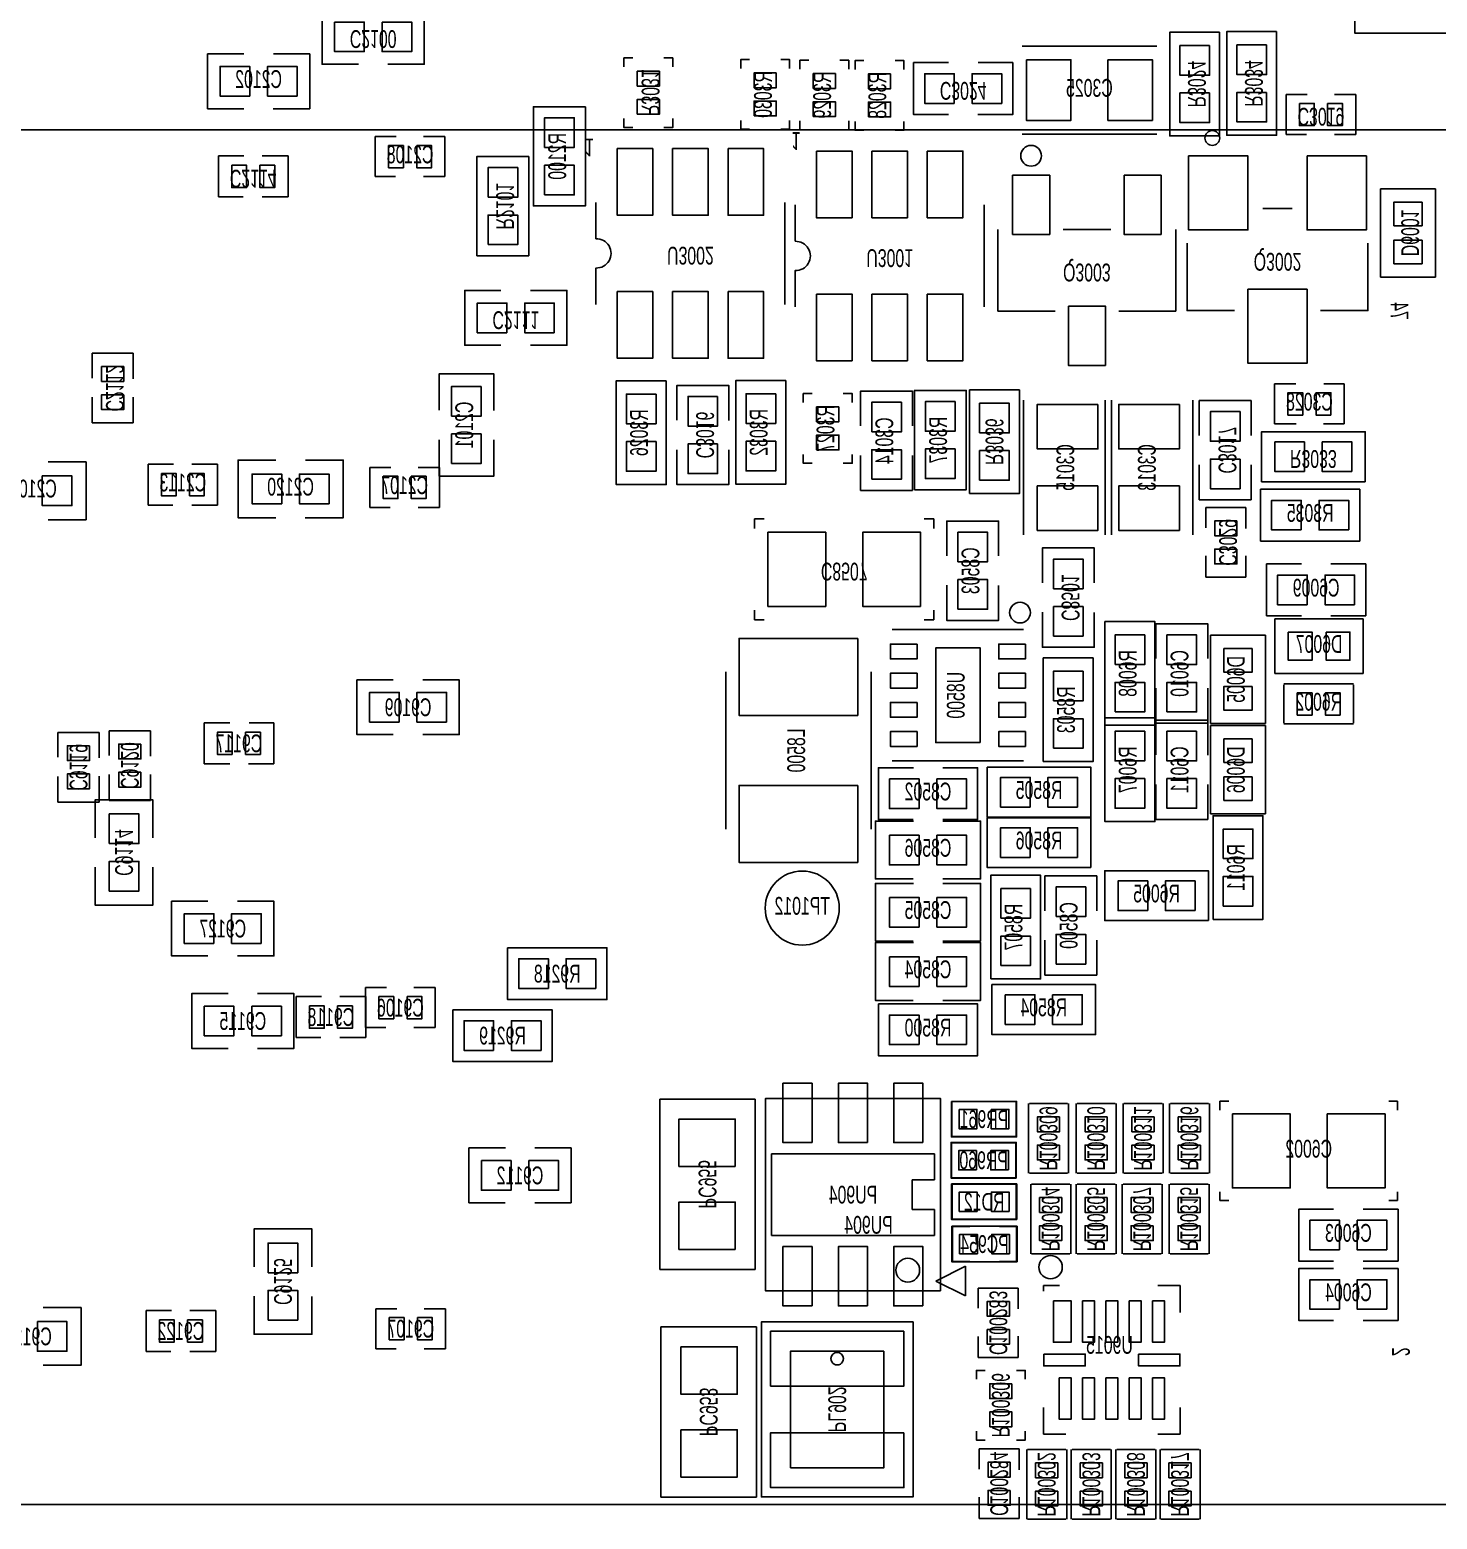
# Model space of a CAD drawing. Extents: x -3 to 113, y -19 to 74.
# Drawn here: x 71.02 to 95.15, y 27.71 to 53.25 of the extents above; entities that cross this region are included whole.
import ezdxf
from ezdxf.enums import TextEntityAlignment as Align

# ---------------------------------------------------------------- set-up
doc = ezdxf.new("R2010")
doc.units = 0
for name, color, linetype in [('PG_ASSEMBLY_BOTTOM', 254, 'CONTINUOUS'), ('PG_SILKSCREEN_BOTTOM', 254, 'CONTINUOUS'), ('PIN_BOTTOM', 12, 'CONTINUOUS'), ('RD_ASSEMBLY_BOTTOM', 40, 'CONTINUOUS'), ('RD_SILKSCREEN_BOTTOM', 254, 'CONTINUOUS')]:
    doc.layers.add(name, color=color, linetype=linetype)

msp = doc.modelspace()

# ---------------------------------------------------------------- linework, layer by layer
at = {"layer": 'PG_ASSEMBLY_BOTTOM'}
for points in [[(107.325414, 69.572124), (111.516414, 69.572124), (111.516414, 62.968124), (110.881414, 62.968124), (110.881414, 53.189124), (93.736414, 53.189124), (93.736414, 68.810124), (96.149414, 68.810124)], [(76.654914, 53.595778), (76.028804, 53.595778), (76.028804, 52.655978), (76.651104, 52.655978)], [(77.159104, 52.655978), (77.781404, 52.655978), (77.781404, 53.595778), (77.159104, 53.595778)], [(91.418664, 53.205126), (91.418664, 51.427126), (90.5637, 51.427126), (90.5637, 53.205126), (91.418664, 53.205126)], [(92.395802, 53.215794), (92.395802, 51.437794), (91.540838, 51.437794), (91.540838, 53.215794), (92.395802, 53.215794)], [(88.032082, 52.966112), (90.339418, 52.966112)], [(74.687176, 52.833524), (74.064876, 52.833524), (74.064876, 51.893724), (74.687176, 51.893724)], [(75.191366, 51.893724), (75.817476, 51.893724), (75.817476, 52.833524), (75.195176, 52.833524)], [(81.356454, 52.764944), (81.204054, 52.764944), (81.204054, 52.612544)], [(82.042254, 52.612544), (82.042254, 52.764944), (81.889854, 52.764944)], [(83.359752, 52.734718), (83.207352, 52.734718), (83.207352, 52.582318)], [(84.045552, 52.582318), (84.045552, 52.734718), (83.893152, 52.734718)], [(84.374736, 52.724812), (84.222336, 52.724812), (84.222336, 52.572412)], [(85.060536, 52.572412), (85.060536, 52.724812), (84.908136, 52.724812)], [(85.320886, 52.718208), (85.168486, 52.718208), (85.168486, 52.565808)], [(86.006686, 52.565808), (86.006686, 52.718208), (85.854286, 52.718208)], [(86.767924, 52.683156), (86.171024, 52.683156), (86.171024, 51.794156), (86.767924, 51.794156)], [(87.272114, 51.794156), (87.872824, 51.794156), (87.872824, 52.683156), (87.275924, 52.683156)], [(92.55887, 52.137818), (92.55887, 51.452018)], [(92.91701, 52.137818), (92.55887, 52.137818)], [(93.75267, 52.137818), (93.386148, 52.137818)], [(93.75267, 51.452018), (93.75267, 52.137818)], [(80.543146, 51.928014), (79.654146, 51.928014), (79.654146, 50.226214), (80.543146, 50.226214), (80.543146, 51.928014)], [(81.356454, 51.571144), (81.204054, 51.571144), (81.204054, 51.723544)], [(81.889854, 51.571144), (82.042254, 51.571144), (82.042254, 51.723544)], [(83.359752, 51.540918), (83.207352, 51.540918), (83.207352, 51.693318)], [(83.893152, 51.540918), (84.045552, 51.540918), (84.045552, 51.693318)], [(84.374736, 51.531012), (84.222336, 51.531012), (84.222336, 51.683412)], [(84.908136, 51.531012), (85.060536, 51.531012), (85.060536, 51.683412)], [(85.320886, 51.524408), (85.168486, 51.524408), (85.168486, 51.676808)], [(85.854286, 51.524408), (86.006686, 51.524408), (86.006686, 51.676808)], [(76.941426, 51.414934), (76.941426, 50.729134)], [(77.299566, 51.414934), (76.941426, 51.414934)], [(78.135226, 51.414934), (77.768704, 51.414934)], [(78.135226, 50.729134), (78.135226, 51.414934)], [(90.339418, 51.458876), (88.032082, 51.458876)], [(92.55887, 51.452018), (92.906342, 51.452018)], [(93.387418, 51.452018), (93.75267, 51.452018)], [(74.25182, 51.084988), (74.25182, 50.380392)], [(74.68616, 51.084988), (74.25182, 51.084988)], [(75.44562, 51.084988), (75.002898, 51.084988)], [(75.44562, 50.380392), (75.44562, 51.084988)], [(79.573882, 51.074574), (78.684882, 51.074574), (78.684882, 49.372774), (79.573882, 49.372774), (79.573882, 51.074574)], [(76.941426, 50.729134), (77.288898, 50.729134)], [(77.769974, 50.729134), (78.135226, 50.729134)], [(74.25182, 50.380392), (74.675492, 50.380392)], [(75.004168, 50.380392), (75.44562, 50.380392)], [(79.096616, 48.777144), (78.474316, 48.777144), (78.474316, 47.837344), (79.096616, 47.837344)], [(79.600806, 47.837344), (80.226916, 47.837344), (80.226916, 48.777144), (79.604616, 48.777144)], [(72.790558, 47.69993), (72.085962, 47.69993)], [(72.085962, 47.69993), (72.085962, 47.276258)], [(72.790558, 47.26559), (72.790558, 47.69993)], [(78.974696, 46.72203), (78.974696, 47.34814), (78.034896, 47.34814), (78.034896, 46.72584)], [(81.929224, 47.228506), (81.929224, 45.450506), (81.07426, 45.450506), (81.07426, 47.228506), (81.929224, 47.228506)], [(83.002374, 46.550072), (83.002374, 47.150782), (82.113374, 47.150782), (82.113374, 46.553882)], [(83.980528, 47.234348), (83.980528, 45.456348), (83.125564, 45.456348), (83.125564, 47.234348), (83.980528, 47.234348)], [(84.432394, 47.008542), (84.279994, 47.008542), (84.279994, 46.856142)], [(84.965794, 47.008542), (85.118194, 47.008542), (85.118194, 46.856142)], [(86.15172, 46.454568), (86.15172, 47.051468), (85.26272, 47.051468), (85.26272, 46.454568)], [(86.184486, 45.361606), (87.073486, 45.361606), (87.073486, 47.063406), (86.184486, 47.063406), (86.184486, 45.361606)], [(87.130636, 45.295312), (87.130636, 47.073312), (87.9856, 47.073312), (87.9856, 45.295312), (87.130636, 45.295312)], [(92.361512, 47.17542), (92.361512, 46.48962)], [(92.726764, 47.17542), (92.361512, 47.17542)], [(93.555312, 47.17542), (93.20784, 47.17542)], [(93.555312, 46.48962), (93.555312, 47.17542)], [(72.085962, 46.947582), (72.085962, 46.50613)], [(72.790558, 46.50613), (72.790558, 46.948852)], [(88.057736, 44.590208), (88.057736, 46.897544)], [(89.454736, 44.590208), (89.454736, 46.897544)], [(89.564972, 46.897544), (89.564972, 44.590208)], [(90.961972, 46.897544), (90.961972, 44.590208)], [(91.958668, 46.289722), (91.958668, 46.890432), (91.069668, 46.890432), (91.069668, 46.293532)], [(72.085962, 46.50613), (72.790558, 46.50613)], [(92.361512, 46.48962), (92.728034, 46.48962)], [(93.197172, 46.48962), (93.555312, 46.48962)], [(78.034896, 46.21784), (78.034896, 45.59554), (78.974696, 45.59554), (78.974696, 46.21784)], [(93.914722, 45.499274), (92.136722, 45.499274), (92.136722, 46.354238), (93.914722, 46.354238), (93.914722, 45.499274)], [(82.113374, 46.045882), (82.113374, 45.448982), (83.002374, 45.448982), (83.002374, 46.045882)], [(84.279994, 45.967142), (84.279994, 45.814742), (84.432394, 45.814742)], [(84.965794, 45.814742), (85.118194, 45.814742), (85.118194, 45.967142)], [(71.333868, 44.848272), (71.981568, 44.848272), (71.981568, 45.838872), (71.333868, 45.838872)], [(73.044812, 45.800518), (73.044812, 45.095922)], [(73.479152, 45.800518), (73.044812, 45.800518)], [(74.238612, 45.800518), (73.79589, 45.800518)], [(74.238612, 45.095922), (74.238612, 45.800518)], [(75.235308, 45.870876), (74.587608, 45.870876), (74.587608, 44.880276), (75.235308, 44.880276)], [(75.739498, 44.880276), (76.391008, 44.880276), (76.391008, 45.870876), (75.743308, 45.870876)], [(76.848208, 45.74413), (76.848208, 45.05833)], [(77.206348, 45.74413), (76.848208, 45.74413)], [(78.042008, 45.74413), (77.675486, 45.74413)], [(78.042008, 45.05833), (78.042008, 45.74413)], [(85.26272, 45.950378), (85.26272, 45.349668), (86.15172, 45.349668), (86.15172, 45.946568)], [(91.069668, 45.785532), (91.069668, 45.188632), (91.958668, 45.188632), (91.958668, 45.785532)], [(92.120212, 45.369988), (92.120212, 44.480988), (93.822012, 44.480988), (93.822012, 45.369988), (92.120212, 45.369988)], [(73.044812, 45.095922), (73.468484, 45.095922)], [(73.79716, 45.095922), (74.238612, 45.095922)], [(76.848208, 45.05833), (77.19568, 45.05833)], [(77.676756, 45.05833), (78.042008, 45.05833)], [(91.867482, 45.056298), (91.181682, 45.056298)], [(91.181682, 45.056298), (91.181682, 44.708826)], [(91.867482, 44.698158), (91.867482, 45.056298)], [(87.629238, 44.227242), (87.629238, 44.824142), (86.740238, 44.824142), (86.740238, 44.227242)], [(89.269062, 43.765724), (89.269062, 44.362624), (88.380062, 44.362624), (88.380062, 43.765724)], [(91.181682, 44.22775), (91.181682, 43.862498)], [(91.867482, 43.862498), (91.867482, 44.22902)], [(92.819474, 44.088812), (92.222574, 44.088812), (92.222574, 43.199812), (92.819474, 43.199812)], [(93.323664, 43.199812), (93.924374, 43.199812), (93.924374, 44.088812), (93.327474, 44.088812)], [(86.740238, 43.723052), (86.740238, 43.122342), (87.629238, 43.122342), (87.629238, 43.719242)], [(91.181682, 43.862498), (91.867482, 43.862498)], [(88.380062, 43.261534), (88.380062, 42.660824), (89.269062, 42.660824), (89.269062, 43.257724)], [(89.452958, 41.322752), (89.452958, 43.100752), (90.307922, 43.100752), (90.307922, 41.322752), (89.452958, 41.322752)], [(91.21394, 42.465752), (91.21394, 43.062652), (90.32494, 43.062652), (90.32494, 42.465752)], [(88.394794, 40.69969), (88.394794, 42.47769), (89.249758, 42.47769), (89.249758, 40.69969), (88.394794, 40.69969)], [(77.249782, 42.102278), (76.627482, 42.102278), (76.627482, 41.162478), (77.249782, 41.162478)], [(77.753972, 41.162478), (78.380082, 41.162478), (78.380082, 42.102278), (77.757782, 42.102278)], [(90.32494, 41.961562), (90.32494, 41.360852), (91.21394, 41.360852), (91.21394, 41.957752)], [(93.715078, 42.031158), (92.521278, 42.031158)], [(92.521278, 42.015664), (92.521278, 41.360852)], [(93.715078, 41.360852), (93.715078, 42.015664)], [(74.006202, 41.365678), (74.006202, 40.661082)], [(74.447654, 41.365678), (74.006202, 41.365678)], [(75.200002, 41.365678), (74.77633, 41.365678)], [(75.200002, 40.661082), (75.200002, 41.365678)], [(90.307922, 41.449752), (90.307922, 39.671752), (89.452958, 39.671752), (89.452958, 41.449752), (90.307922, 41.449752)], [(91.21394, 40.810942), (91.21394, 41.411652), (90.32494, 41.411652), (90.32494, 40.814752)], [(72.205088, 41.20007), (71.500492, 41.20007)], [(71.500492, 41.20007), (71.500492, 40.776398)], [(72.205088, 40.76573), (72.205088, 41.20007)], [(73.084944, 41.229788), (72.380348, 41.229788)], [(72.380348, 41.229788), (72.380348, 40.806116)], [(73.084944, 40.795448), (73.084944, 41.229788)], [(92.521278, 41.345358), (93.715078, 41.345358)], [(74.006202, 40.661082), (74.448924, 40.661082)], [(74.765662, 40.661082), (75.200002, 40.661082)], [(89.212166, 39.747698), (87.434166, 39.747698), (87.434166, 40.602662), (89.212166, 40.602662), (89.212166, 39.747698)], [(71.500492, 40.447722), (71.500492, 40.00627)], [(72.205088, 40.00627), (72.205088, 40.448992)], [(72.380348, 40.47744), (72.380348, 40.035988)], [(73.084944, 40.035988), (73.084944, 40.47871)], [(86.167976, 40.59428), (85.567266, 40.59428), (85.567266, 39.70528), (86.164166, 39.70528)], [(86.672166, 39.70528), (87.269066, 39.70528), (87.269066, 40.59428), (86.672166, 40.59428)], [(90.32494, 40.306752), (90.32494, 39.709852), (91.21394, 39.709852), (91.21394, 40.306752)], [(71.500492, 40.00627), (72.205088, 40.00627)], [(73.12914, 39.396416), (73.12914, 40.044116), (72.13854, 40.044116), (72.13854, 39.396416)], [(72.380348, 40.035988), (73.084944, 40.035988)], [(86.167976, 39.67988), (85.516466, 39.67988), (85.516466, 38.68928), (86.164166, 38.68928)], [(86.672166, 38.68928), (87.319866, 38.68928), (87.319866, 39.67988), (86.672166, 39.67988)], [(89.212166, 38.884098), (87.434166, 38.884098), (87.434166, 39.739062), (89.212166, 39.739062), (89.212166, 38.884098)], [(91.307158, 37.995352), (91.307158, 39.773352), (92.162122, 39.773352), (92.162122, 37.995352), (91.307158, 37.995352)], [(72.13854, 38.892226), (72.13854, 38.240716), (73.12914, 38.240716), (73.12914, 38.888416)], [(91.22664, 37.97427), (89.44864, 37.97427), (89.44864, 38.829234), (91.22664, 38.829234), (91.22664, 37.97427)], [(86.167976, 38.61308), (85.516466, 38.61308), (85.516466, 37.62248), (86.164166, 37.62248)], [(86.672166, 37.62248), (87.319866, 37.62248), (87.319866, 38.61308), (86.672166, 38.61308)], [(87.49411, 36.974018), (87.49411, 38.752018), (88.349074, 38.752018), (88.349074, 36.974018), (87.49411, 36.974018)], [(89.313004, 38.144704), (89.313004, 38.741604), (88.424004, 38.741604), (88.424004, 38.144704)], [(74.071988, 38.307772), (73.449688, 38.307772), (73.449688, 37.367972), (74.071988, 37.367972)], [(74.576178, 37.367972), (75.202288, 37.367972), (75.202288, 38.307772), (74.579988, 38.307772)], [(86.167976, 37.59708), (85.516466, 37.59708), (85.516466, 36.60648), (86.164166, 36.60648)], [(86.672166, 36.60648), (87.319866, 36.60648), (87.319866, 37.59708), (86.672166, 37.59708)], [(88.424004, 37.640514), (88.424004, 37.039804), (89.313004, 37.039804), (89.313004, 37.636704)], [(79.210408, 37.510212), (79.210408, 36.621212), (80.912208, 36.621212), (80.912208, 37.510212), (79.210408, 37.510212)], [(76.775564, 36.825682), (76.775564, 36.139882)], [(77.133704, 36.825682), (76.775564, 36.825682)], [(77.969364, 36.825682), (77.602842, 36.825682)], [(77.969364, 36.139882), (77.969364, 36.825682)], [(87.513922, 36.876736), (89.291922, 36.876736), (89.291922, 36.021772), (87.513922, 36.021772), (87.513922, 36.876736)], [(74.420222, 36.723574), (73.794112, 36.723574), (73.794112, 35.783774), (74.416412, 35.783774)], [(74.924412, 35.783774), (75.546712, 35.783774), (75.546712, 36.723574), (74.924412, 36.723574)], [(75.58278, 36.673536), (75.58278, 35.96894)], [(76.01712, 36.673536), (75.58278, 36.673536)], [(76.77658, 36.673536), (76.333858, 36.673536)], [(76.77658, 35.96894), (76.77658, 36.673536)], [(85.567266, 36.54679), (85.567266, 35.65779), (87.269066, 35.65779), (87.269066, 36.54679), (85.567266, 36.54679)], [(78.272132, 36.44773), (78.272132, 35.55873), (79.973932, 35.55873), (79.973932, 36.44773), (78.272132, 36.44773)], [(76.775564, 36.139882), (77.123036, 36.139882)], [(77.604112, 36.139882), (77.969364, 36.139882)], [(75.58278, 35.96894), (76.006452, 35.96894)], [(76.335128, 35.96894), (76.77658, 35.96894)], [(83.45678, 34.915348), (81.81848, 34.915348)], [(81.81848, 34.915348), (81.81848, 31.994348)], [(83.45678, 31.994348), (83.45678, 34.915348)], [(88.141048, 34.837116), (88.141048, 33.643316)], [(88.811354, 34.837116), (88.156542, 34.837116)], [(88.826848, 33.643316), (88.826848, 34.837116)], [(88.959436, 34.837116), (88.959436, 33.643316)], [(89.629742, 34.837116), (88.97493, 34.837116)], [(89.645236, 33.643316), (89.645236, 34.837116)], [(89.76233, 34.837116), (89.76233, 33.643316)], [(90.432636, 34.837116), (89.777824, 34.837116)], [(90.44813, 33.643316), (90.44813, 34.837116)], [(90.557858, 34.837116), (90.557858, 33.643316)], [(91.228164, 34.837116), (90.573352, 34.837116)], [(91.243658, 33.643316), (91.243658, 34.837116)], [(79.172562, 34.076386), (78.546452, 34.076386), (78.546452, 33.136586), (79.168752, 33.136586)], [(79.676752, 33.136586), (80.299052, 33.136586), (80.299052, 34.076386), (79.676752, 34.076386)], [(88.156542, 33.643316), (88.811354, 33.643316)], [(88.178894, 33.45434), (88.178894, 32.26054)], [(88.8492, 33.45434), (88.194388, 33.45434)], [(88.864694, 32.26054), (88.864694, 33.45434)], [(88.959436, 33.45434), (88.959436, 32.26054)], [(88.97493, 33.643316), (89.629742, 33.643316)], [(89.629742, 33.45434), (88.97493, 33.45434)], [(89.645236, 32.26054), (89.645236, 33.45434)], [(89.74709, 33.45434), (89.74709, 32.26054)], [(90.417396, 33.45434), (89.762584, 33.45434)], [(89.777824, 33.643316), (90.432636, 33.643316)], [(90.43289, 32.26054), (90.43289, 33.45434)], [(90.55354, 33.45434), (90.55354, 32.26054)], [(91.223846, 33.45434), (90.569034, 33.45434)], [(90.573352, 33.643316), (91.228164, 33.643316)], [(91.23934, 32.26054), (91.23934, 33.45434)], [(93.37294, 33.02762), (92.77604, 33.02762), (92.77604, 32.13862), (93.37294, 32.13862)], [(93.87713, 32.13862), (94.47784, 32.13862), (94.47784, 33.02762), (93.88094, 33.02762)], [(75.854052, 32.040068), (75.854052, 32.687768), (74.863452, 32.687768), (74.863452, 32.040068)], [(88.194388, 32.26054), (88.8492, 32.26054)], [(88.97493, 32.26054), (89.629742, 32.26054)], [(89.762584, 32.26054), (90.417396, 32.26054)], [(90.569034, 32.26054), (91.223846, 32.26054)], [(81.81848, 31.994348), (83.45678, 31.994348)], [(93.37294, 32.00908), (92.77604, 32.00908), (92.77604, 31.12008), (93.37294, 31.12008)], [(93.87713, 31.12008), (94.47784, 31.12008), (94.47784, 32.00908), (93.88094, 32.00908)], [(87.967058, 31.675832), (87.281258, 31.675832)], [(87.281258, 31.675832), (87.281258, 31.32836)], [(87.967058, 31.317692), (87.967058, 31.675832)], [(74.863452, 31.535878), (74.863452, 30.884368), (75.854052, 30.884368), (75.854052, 31.532068)], [(71.248778, 30.351222), (71.896478, 30.351222), (71.896478, 31.341822), (71.248778, 31.341822)], [(73.011538, 31.292038), (73.011538, 30.587442)], [(73.445878, 31.292038), (73.011538, 31.292038)], [(74.205338, 31.292038), (73.762616, 31.292038)], [(74.205338, 30.587442), (74.205338, 31.292038)], [(76.953618, 31.321756), (76.953618, 30.635956)], [(77.311758, 31.321756), (76.953618, 31.321756)], [(78.147418, 31.321756), (77.780896, 31.321756)], [(78.147418, 30.635956), (78.147418, 31.321756)], [(83.477354, 31.011622), (81.839054, 31.011622)], [(81.839054, 31.011622), (81.839054, 28.090622)], [(83.477354, 28.090622), (83.477354, 31.011622)], [(87.281258, 30.847284), (87.281258, 30.482032)], [(87.967058, 30.482032), (87.967058, 30.848554)], [(73.011538, 30.587442), (73.43521, 30.587442)], [(73.763886, 30.587442), (74.205338, 30.587442)], [(76.953618, 30.635956), (77.30109, 30.635956)], [(77.782166, 30.635956), (78.147418, 30.635956)], [(85.6615, 30.595062), (85.6615, 28.595066), (84.0613, 28.595066), (84.0613, 30.595062), (85.6615, 30.595062)], [(87.281258, 30.482032), (87.967058, 30.482032)], [(87.400638, 30.263592), (87.248238, 30.263592), (87.248238, 30.111192)], [(88.086438, 30.111192), (88.086438, 30.263592), (87.934038, 30.263592)], [(87.400638, 29.069792), (87.248238, 29.069792), (87.248238, 29.222192)], [(87.934038, 29.069792), (88.086438, 29.069792), (88.086438, 29.222192)], [(87.982298, 28.918154), (87.296498, 28.918154)], [(87.296498, 28.918154), (87.296498, 28.570682)], [(87.982298, 28.560014), (87.982298, 28.918154)], [(88.110314, 28.906216), (88.110314, 27.712416)], [(88.78062, 28.906216), (88.125808, 28.906216)], [(88.796114, 27.712416), (88.796114, 28.906216)], [(88.87587, 28.906216), (88.87587, 27.712416)], [(89.546176, 28.906216), (88.891364, 28.906216)], [(89.56167, 27.712416), (89.56167, 28.906216)], [(89.640918, 28.906216), (89.640918, 27.712416)], [(90.311224, 28.906216), (89.656412, 28.906216)], [(90.326718, 27.712416), (90.326718, 28.906216)], [(90.396568, 28.906216), (90.396568, 27.712416)], [(91.066874, 28.906216), (90.412062, 28.906216)], [(91.082368, 27.712416), (91.082368, 28.906216)], [(81.839054, 28.090622), (83.477354, 28.090622)], [(87.296498, 28.089606), (87.296498, 27.724354)], [(87.982298, 27.724354), (87.982298, 28.090876)], [(87.296498, 27.724354), (87.982298, 27.724354)], [(88.125808, 27.712416), (88.78062, 27.712416)], [(88.891364, 27.712416), (89.546176, 27.712416)], [(89.656412, 27.712416), (90.311224, 27.712416)], [(90.412062, 27.712416), (91.066874, 27.712416)]]:
    msp.add_lwpolyline(points, dxfattribs=at)
for points in [[(86.63051, 31.626048), (83.63331, 31.626048), (83.63331, 34.927032), (86.63051, 34.927032)], [(86.81974, 34.876232), (87.93734, 34.876232), (87.93734, 34.266632), (86.81974, 34.266632)], [(87.931244, 33.561274), (86.813644, 33.561274), (86.813644, 34.170874), (87.931244, 34.170874)], [(87.940642, 32.850328), (86.823042, 32.850328), (86.823042, 33.459928), (87.940642, 33.459928)], [(87.946738, 32.124142), (86.829138, 32.124142), (86.829138, 32.733742), (87.946738, 32.733742)]]:
    msp.add_lwpolyline(points, close=True, dxfattribs=at)
for points in [[(86.27491, 31.981648, 1), (85.86851, 31.981648, 1), (86.27491, 31.981648)], [(84.96935, 30.465014, 0.999537), (84.75345, 30.465014, 1.000463), (84.96935, 30.465014)]]:
    msp.add_lwpolyline(points, format="xyb", dxfattribs=at)
at = {"layer": 'PG_SILKSCREEN_BOTTOM'}
for points in [[(19.097498, 41.984168), (19.097498, 51.53406), (105.127298, 51.53406), (105.127298, 27.96286), (105.076498, 27.96286)], [(94.177612, 50.521616), (94.177612, 49.007776)], [(94.177612, 50.521616), (95.117412, 50.521616)], [(95.117412, 50.521616), (95.117412, 49.007776)], [(80.724756, 49.662588), (80.724756, 50.287682)], [(83.96478, 48.537622), (83.96478, 50.287682)], [(84.141056, 49.62017), (84.141056, 50.245264)], [(87.38108, 48.495204), (87.38108, 50.245264)], [(92.157042, 50.18278), (92.665042, 50.18278)], [(88.596216, 48.42383), (87.6173, 48.42383), (87.6173, 49.823878)], [(88.733376, 49.823878), (89.551256, 49.823878)], [(90.667332, 49.823878), (90.667332, 48.42383), (89.688416, 48.42383)], [(91.674442, 48.43272), (90.861134, 48.43272), (90.861134, 49.58715)], [(93.96095, 49.58715), (93.96095, 48.43272), (93.147642, 48.43272)], [(94.177612, 49.007776), (95.117412, 49.007776)], [(83.445604, 44.86021), (83.610704, 44.86021)], [(83.445604, 44.69511), (83.445604, 44.86021)], [(86.353904, 44.86021), (86.519004, 44.86021)], [(86.519004, 44.86021), (86.519004, 44.69511)], [(83.445604, 43.13301), (83.445604, 43.29811)], [(86.519004, 43.29811), (86.519004, 43.13301)], [(83.610704, 43.13301), (83.445604, 43.13301)], [(85.805772, 42.964354), (88.058244, 42.964354)], [(86.519004, 43.13301), (86.353904, 43.13301)], [(92.367354, 43.149012), (93.881194, 43.149012)], [(92.367354, 42.209212), (92.367354, 43.149012)], [(93.881194, 42.209212), (93.881194, 43.149012)], [(91.26474, 42.867072), (91.26474, 41.353232)], [(91.26474, 42.867072), (92.20454, 42.867072)], [(92.20454, 42.867072), (92.20454, 41.353232)], [(82.951828, 42.242232), (82.951828, 39.542212)], [(85.441028, 42.242232), (85.441028, 39.542212)], [(92.367354, 42.209212), (93.881194, 42.209212)], [(91.26474, 41.353232), (92.20454, 41.353232)], [(92.20454, 41.317672), (91.26474, 41.317672)], [(91.26474, 39.803832), (91.26474, 41.317672)], [(92.20454, 39.803832), (92.20454, 41.317672)], [(88.058244, 40.711882), (85.805772, 40.711882)], [(92.20454, 39.803832), (91.26474, 39.803832)], [(105.076498, 27.96286), (19.097498, 27.96286), (19.097498, 37.41166)], [(83.45678, 34.915348), (81.81848, 34.915348)], [(81.81848, 34.915348), (81.81848, 31.994348)], [(83.45678, 31.994348), (83.45678, 34.915348)], [(86.82863, 34.271458), (87.92845, 34.271458), (87.92845, 34.871406), (86.82863, 34.871406), (86.82863, 34.271458)], [(91.42222, 34.87674), (91.57462, 34.87674)], [(91.42222, 34.72434), (91.42222, 34.87674)], [(94.31782, 34.87674), (94.47022, 34.87674)], [(94.47022, 34.87674), (94.47022, 34.72434)], [(83.73491, 33.977072), (86.52891, 33.977072)], [(83.73491, 32.577024), (83.73491, 33.977072)], [(86.52891, 33.977072), (86.52891, 33.531048)], [(87.922354, 34.166048), (86.822534, 34.166048), (86.822534, 33.5661), (87.922354, 33.5661), (87.922354, 34.166048)], [(86.14791, 33.531048), (86.14791, 33.023048)], [(86.52891, 33.531048), (86.14791, 33.531048)], [(87.931752, 33.455102), (86.831932, 33.455102), (86.831932, 32.855154), (87.931752, 32.855154), (87.931752, 33.455102)], [(91.42222, 33.17494), (91.42222, 33.32734)], [(94.47022, 33.32734), (94.47022, 33.17494)], [(86.14791, 33.023048), (86.52891, 33.023048)], [(86.52891, 33.023048), (86.52891, 32.577024)], [(91.57462, 33.17494), (91.42222, 33.17494)], [(94.47022, 33.17494), (94.31782, 33.17494)], [(87.133938, 32.728916), (86.838028, 32.728916), (86.838028, 32.128968), (87.133938, 32.128968)], [(87.937848, 32.728916), (87.641938, 32.728916)], [(87.641938, 32.128968), (87.937848, 32.128968), (87.937848, 32.728916)], [(86.52891, 32.577024), (83.73491, 32.577024)], [(81.81848, 31.994348), (83.45678, 31.994348)], [(87.06231, 32.049212), (86.55431, 31.795212)], [(87.06231, 31.541212), (87.06231, 32.049212)], [(86.55431, 31.795212), (87.06231, 31.541212)], [(88.400636, 31.716726), (88.670638, 31.716726)], [(88.400636, 31.624016), (88.400636, 31.716726)], [(90.3605, 31.716726), (90.740484, 31.716726)], [(90.740484, 31.716726), (90.740484, 31.256732)], [(83.477354, 31.011622), (81.839054, 31.011622)], [(81.839054, 31.011622), (81.839054, 28.090622)], [(83.477354, 28.090622), (83.477354, 31.011622)], [(86.161372, 31.095188), (86.161372, 28.09494), (83.561428, 28.09494), (83.561428, 31.095188), (86.161372, 31.095188)], [(88.400636, 29.168598), (88.400636, 29.628592)], [(90.740484, 29.628592), (90.740484, 29.168598)], [(88.78062, 29.168598), (88.400636, 29.168598)], [(90.740484, 29.168598), (90.3605, 29.168598)], [(81.839054, 28.090622), (83.477354, 28.090622)]]:
    msp.add_lwpolyline(points, dxfattribs=at)
for points in [[(91.420442, 51.39055, -1), (91.166442, 51.39055, -1), (91.420442, 51.39055)], [(88.363298, 51.086258, -1), (88.007698, 51.086258, -1), (88.363298, 51.086258)], [(80.724756, 48.537622), (80.724756, 49.162716, 1.041476), (80.724756, 49.662588)], [(84.141056, 48.495204), (84.141056, 49.120298, 1.041476), (84.141056, 49.62017)], [(88.173814, 43.254676, -1), (87.818214, 43.254676, -1), (88.173814, 43.254676)], [(88.72093, 32.033464, 1), (88.320626, 32.033464, 1), (88.72093, 32.033464)]]:
    msp.add_lwpolyline(points, format="xyb", dxfattribs=at)
at = {"layer": 'PIN_BOTTOM'}
for points in [[(76.244704, 53.379878), (76.244704, 52.871878), (76.752704, 52.871878), (76.752704, 53.379878)], [(77.057504, 53.379878), (77.057504, 52.871878), (77.565504, 52.871878), (77.565504, 53.379878)], [(91.245182, 52.976526), (90.737182, 52.976526), (90.737182, 52.468526), (91.245182, 52.468526)], [(92.22232, 52.987194), (91.71432, 52.987194), (91.71432, 52.479194), (92.22232, 52.479194)], [(74.788776, 52.109624), (74.788776, 52.617624), (74.280776, 52.617624), (74.280776, 52.109624)], [(75.601576, 52.109624), (75.601576, 52.617624), (75.093576, 52.617624), (75.093576, 52.109624)], [(88.10625, 52.733194), (88.10625, 51.691794), (88.86825, 51.691794), (88.86825, 52.733194)], [(89.50325, 52.733194), (89.50325, 51.691794), (90.26525, 51.691794), (90.26525, 52.733194)], [(81.813654, 52.536344), (81.432654, 52.536344), (81.432654, 52.282344), (81.813654, 52.282344)], [(83.816952, 52.506118), (83.435952, 52.506118), (83.435952, 52.252118), (83.816952, 52.252118)], [(84.831936, 52.496212), (84.450936, 52.496212), (84.450936, 52.242212), (84.831936, 52.242212)], [(85.778086, 52.489608), (85.397086, 52.489608), (85.397086, 52.235608), (85.778086, 52.235608)], [(86.869524, 51.984656), (86.869524, 52.492656), (86.361524, 52.492656), (86.361524, 51.984656)], [(87.682324, 51.984656), (87.682324, 52.492656), (87.174324, 52.492656), (87.174324, 51.984656)], [(91.245182, 52.163726), (90.737182, 52.163726), (90.737182, 51.655726), (91.245182, 51.655726)], [(92.22232, 52.174394), (91.71432, 52.174394), (91.71432, 51.666394), (92.22232, 51.666394)], [(81.432654, 51.799744), (81.813654, 51.799744), (81.813654, 52.053744), (81.432654, 52.053744)], [(83.435952, 51.769518), (83.816952, 51.769518), (83.816952, 52.023518), (83.435952, 52.023518)], [(84.450936, 51.759612), (84.831936, 51.759612), (84.831936, 52.013612), (84.450936, 52.013612)], [(85.397086, 51.753008), (85.778086, 51.753008), (85.778086, 52.007008), (85.397086, 52.007008)], [(92.78747, 51.985418), (92.78747, 51.604418), (93.04147, 51.604418), (93.04147, 51.985418)], [(93.27007, 51.985418), (93.27007, 51.604418), (93.52407, 51.604418), (93.52407, 51.985418)], [(79.844646, 51.229514), (80.352646, 51.229514), (80.352646, 51.737514), (79.844646, 51.737514)], [(77.170026, 51.262534), (77.170026, 50.881534), (77.424026, 50.881534), (77.424026, 51.262534)], [(77.652626, 51.262534), (77.652626, 50.881534), (77.906626, 50.881534), (77.906626, 51.262534)], [(81.090008, 51.209448), (81.090008, 50.066448), (81.699608, 50.066448), (81.699608, 51.209448)], [(82.039968, 51.209448), (82.039968, 50.066448), (82.649568, 50.066448), (82.649568, 51.209448)], [(82.989928, 51.209448), (82.989928, 50.066448), (83.599528, 50.066448), (83.599528, 51.209448)], [(84.506308, 51.16703), (84.506308, 50.02403), (85.115908, 50.02403), (85.115908, 51.16703)], [(85.456268, 51.16703), (85.456268, 50.02403), (86.065868, 50.02403), (86.065868, 51.16703)], [(86.406228, 51.16703), (86.406228, 50.02403), (87.015828, 50.02403), (87.015828, 51.16703)], [(90.887042, 51.08575), (90.887042, 49.81575), (91.903042, 49.81575), (91.903042, 51.08575)], [(92.919042, 51.08575), (92.919042, 49.81575), (93.935042, 49.81575), (93.935042, 51.08575)], [(74.48042, 50.92319), (74.48042, 50.54219), (74.73442, 50.54219), (74.73442, 50.92319)], [(74.96302, 50.92319), (74.96302, 50.54219), (75.21702, 50.54219), (75.21702, 50.92319)], [(78.875382, 50.376074), (79.383382, 50.376074), (79.383382, 50.884074), (78.875382, 50.884074)], [(79.844646, 50.416714), (80.352646, 50.416714), (80.352646, 50.924714), (79.844646, 50.924714)], [(87.869776, 50.754026), (87.869776, 49.738026), (88.504776, 49.738026), (88.504776, 50.754026)], [(89.779856, 50.754026), (89.779856, 49.738026), (90.414856, 49.738026), (90.414856, 50.754026)], [(78.875382, 49.563274), (79.383382, 49.563274), (79.383382, 50.071274), (78.875382, 50.071274)], [(94.888812, 50.293016), (94.406212, 50.293016), (94.406212, 49.886616), (94.888812, 49.886616)], [(94.888812, 49.642776), (94.406212, 49.642776), (94.406212, 49.236376), (94.888812, 49.236376)], [(91.903042, 48.79975), (91.903042, 47.52975), (92.919042, 47.52975), (92.919042, 48.79975)], [(79.198216, 48.053244), (79.198216, 48.561244), (78.690216, 48.561244), (78.690216, 48.053244)], [(80.011016, 48.053244), (80.011016, 48.561244), (79.503016, 48.561244), (79.503016, 48.053244)], [(81.090008, 48.758856), (81.090008, 47.615856), (81.699608, 47.615856), (81.699608, 48.758856)], [(82.039968, 48.758856), (82.039968, 47.615856), (82.649568, 47.615856), (82.649568, 48.758856)], [(82.989928, 48.758856), (82.989928, 47.615856), (83.599528, 47.615856), (83.599528, 48.758856)], [(84.506308, 48.716438), (84.506308, 47.573438), (85.115908, 47.573438), (85.115908, 48.716438)], [(85.456268, 48.716438), (85.456268, 47.573438), (86.065868, 47.573438), (86.065868, 48.716438)], [(86.406228, 48.716438), (86.406228, 47.573438), (87.015828, 47.573438), (87.015828, 48.716438)], [(88.824816, 48.509682), (88.824816, 47.493682), (89.459816, 47.493682), (89.459816, 48.509682)], [(72.62876, 47.47133), (72.24776, 47.47133), (72.24776, 47.21733), (72.62876, 47.21733)], [(72.62876, 46.98873), (72.24776, 46.98873), (72.24776, 46.73473), (72.62876, 46.73473)], [(78.758796, 47.13224), (78.250796, 47.13224), (78.250796, 46.62424), (78.758796, 46.62424)], [(81.755742, 46.999906), (81.247742, 46.999906), (81.247742, 46.491906), (81.755742, 46.491906)], [(83.807046, 47.005748), (83.299046, 47.005748), (83.299046, 46.497748), (83.807046, 46.497748)], [(92.844112, 46.64202), (92.844112, 47.02302), (92.590112, 47.02302), (92.590112, 46.64202)], [(93.326712, 46.64202), (93.326712, 47.02302), (93.072712, 47.02302), (93.072712, 46.64202)], [(82.811874, 46.960282), (82.303874, 46.960282), (82.303874, 46.452282), (82.811874, 46.452282)], [(84.889594, 46.779942), (84.508594, 46.779942), (84.508594, 46.525942), (84.889594, 46.525942)], [(85.45322, 46.352968), (85.96122, 46.352968), (85.96122, 46.860968), (85.45322, 46.860968)], [(86.882986, 46.872906), (86.374986, 46.872906), (86.374986, 46.364906), (86.882986, 46.364906)], [(87.304118, 46.336712), (87.812118, 46.336712), (87.812118, 46.844712), (87.304118, 46.844712)], [(89.332054, 46.823376), (88.290654, 46.823376), (88.290654, 46.061376), (89.332054, 46.061376)], [(90.729054, 46.823376), (89.687654, 46.823376), (89.687654, 46.061376), (90.729054, 46.061376)], [(91.768168, 46.699932), (91.260168, 46.699932), (91.260168, 46.191932), (91.768168, 46.191932)], [(78.758796, 46.31944), (78.250796, 46.31944), (78.250796, 45.81144), (78.758796, 45.81144)], [(84.508594, 46.043342), (84.889594, 46.043342), (84.889594, 46.297342), (84.508594, 46.297342)], [(81.755742, 46.187106), (81.247742, 46.187106), (81.247742, 45.679106), (81.755742, 45.679106)], [(82.811874, 46.147482), (82.303874, 46.147482), (82.303874, 45.639482), (82.811874, 45.639482)], [(83.807046, 46.192948), (83.299046, 46.192948), (83.299046, 45.684948), (83.807046, 45.684948)], [(85.45322, 45.540168), (85.96122, 45.540168), (85.96122, 46.048168), (85.45322, 46.048168)], [(86.882986, 46.060106), (86.374986, 46.060106), (86.374986, 45.552106), (86.882986, 45.552106)], [(87.304118, 45.523912), (87.812118, 45.523912), (87.812118, 46.031912), (87.304118, 46.031912)], [(92.873322, 45.672756), (92.873322, 46.180756), (92.365322, 46.180756), (92.365322, 45.672756)], [(93.686122, 45.672756), (93.686122, 46.180756), (93.178122, 46.180756), (93.178122, 45.672756)], [(91.768168, 45.887132), (91.260168, 45.887132), (91.260168, 45.379132), (91.768168, 45.379132)], [(71.232268, 45.597572), (71.232268, 45.089572), (71.740268, 45.089572), (71.740268, 45.597572)], [(73.273412, 45.63872), (73.273412, 45.25772), (73.527412, 45.25772), (73.527412, 45.63872)], [(73.756012, 45.63872), (73.756012, 45.25772), (74.010012, 45.25772), (74.010012, 45.63872)], [(75.336908, 45.121576), (75.336908, 45.629576), (74.828908, 45.629576), (74.828908, 45.121576)], [(76.149708, 45.121576), (76.149708, 45.629576), (75.641708, 45.629576), (75.641708, 45.121576)], [(77.076808, 45.59173), (77.076808, 45.21073), (77.330808, 45.21073), (77.330808, 45.59173)], [(77.559408, 45.59173), (77.559408, 45.21073), (77.813408, 45.21073), (77.813408, 45.59173)], [(89.332054, 45.426376), (88.290654, 45.426376), (88.290654, 44.664376), (89.332054, 44.664376)], [(90.729054, 45.426376), (89.687654, 45.426376), (89.687654, 44.664376), (90.729054, 44.664376)], [(92.818712, 44.671488), (92.818712, 45.179488), (92.310712, 45.179488), (92.310712, 44.671488)], [(93.631512, 44.671488), (93.631512, 45.179488), (93.123512, 45.179488), (93.123512, 44.671488)], [(91.715082, 44.827698), (91.334082, 44.827698), (91.334082, 44.573698), (91.715082, 44.573698)], [(84.664804, 43.36161), (84.664804, 44.63161), (83.674204, 44.63161), (83.674204, 43.36161)], [(86.290404, 43.36161), (86.290404, 44.63161), (85.299804, 44.63161), (85.299804, 43.36161)], [(86.930738, 44.125642), (87.438738, 44.125642), (87.438738, 44.633642), (86.930738, 44.633642)], [(91.715082, 44.345098), (91.334082, 44.345098), (91.334082, 44.091098), (91.715082, 44.091098)], [(88.570562, 43.664124), (89.078562, 43.664124), (89.078562, 44.172124), (88.570562, 44.172124)], [(86.930738, 43.312842), (87.438738, 43.312842), (87.438738, 43.820842), (86.930738, 43.820842)], [(92.921074, 43.390312), (92.921074, 43.898312), (92.413074, 43.898312), (92.413074, 43.390312)], [(93.733874, 43.390312), (93.733874, 43.898312), (93.225874, 43.898312), (93.225874, 43.390312)], [(88.570562, 42.851324), (89.078562, 42.851324), (89.078562, 43.359324), (88.570562, 43.359324)], [(92.595954, 42.920412), (92.595954, 42.437812), (93.002354, 42.437812), (93.002354, 42.920412)], [(93.246194, 42.920412), (93.246194, 42.437812), (93.652594, 42.437812), (93.652594, 42.920412)], [(85.212428, 42.81297), (83.180428, 42.81297), (83.180428, 41.49217), (85.212428, 41.49217)], [(86.231984, 42.71518), (85.774784, 42.71518), (85.774784, 42.46118), (86.231984, 42.46118)], [(87.313008, 41.025318), (87.313008, 42.650918), (86.551008, 42.650918), (86.551008, 41.025318)], [(88.089232, 42.71518), (87.632032, 42.71518), (87.632032, 42.46118), (88.089232, 42.46118)], [(89.62644, 42.364152), (90.13444, 42.364152), (90.13444, 42.872152), (89.62644, 42.872152)], [(90.51544, 42.364152), (91.02344, 42.364152), (91.02344, 42.872152), (90.51544, 42.872152)], [(91.97594, 42.638472), (91.49334, 42.638472), (91.49334, 42.232072), (91.97594, 42.232072)], [(86.231984, 42.215054), (85.774784, 42.215054), (85.774784, 41.961054), (86.231984, 41.961054)], [(88.089232, 42.215054), (87.632032, 42.215054), (87.632032, 41.961054), (88.089232, 41.961054)], [(88.568276, 41.74109), (89.076276, 41.74109), (89.076276, 42.24909), (88.568276, 42.24909)], [(77.351382, 41.378378), (77.351382, 41.886378), (76.843382, 41.886378), (76.843382, 41.378378)], [(78.164182, 41.378378), (78.164182, 41.886378), (77.656182, 41.886378), (77.656182, 41.378378)], [(89.62644, 41.551352), (90.13444, 41.551352), (90.13444, 42.059352), (89.62644, 42.059352)], [(90.51544, 41.551352), (91.02344, 41.551352), (91.02344, 42.059352), (90.51544, 42.059352)], [(91.97594, 41.988232), (91.49334, 41.988232), (91.49334, 41.581832), (91.97594, 41.581832)], [(93.003878, 41.497758), (93.003878, 41.878758), (92.749878, 41.878758), (92.749878, 41.497758)], [(93.486478, 41.497758), (93.486478, 41.878758), (93.232478, 41.878758), (93.232478, 41.497758)], [(86.231984, 41.715182), (85.774784, 41.715182), (85.774784, 41.461182), (86.231984, 41.461182)], [(88.089232, 41.715182), (87.632032, 41.715182), (87.632032, 41.461182), (88.089232, 41.461182)], [(88.568276, 40.92829), (89.076276, 40.92829), (89.076276, 41.43629), (88.568276, 41.43629)], [(74.488802, 40.82288), (74.488802, 41.20388), (74.234802, 41.20388), (74.234802, 40.82288)], [(74.971402, 40.82288), (74.971402, 41.20388), (74.717402, 41.20388), (74.717402, 40.82288)], [(86.231984, 41.215056), (85.774784, 41.215056), (85.774784, 40.961056), (86.231984, 40.961056)], [(88.089232, 41.215056), (87.632032, 41.215056), (87.632032, 40.961056), (88.089232, 40.961056)], [(90.13444, 41.221152), (89.62644, 41.221152), (89.62644, 40.713152), (90.13444, 40.713152)], [(91.02344, 41.221152), (90.51544, 41.221152), (90.51544, 40.713152), (91.02344, 40.713152)], [(72.04329, 40.97147), (71.66229, 40.97147), (71.66229, 40.71747), (72.04329, 40.71747)], [(72.923146, 41.001188), (72.542146, 41.001188), (72.542146, 40.747188), (72.923146, 40.747188)], [(91.49334, 40.682672), (91.97594, 40.682672), (91.97594, 41.089072), (91.49334, 41.089072)], [(72.04329, 40.48887), (71.66229, 40.48887), (71.66229, 40.23487), (72.04329, 40.23487)], [(72.923146, 40.518588), (72.542146, 40.518588), (72.542146, 40.264588), (72.923146, 40.264588)], [(85.757766, 40.40378), (85.757766, 39.89578), (86.265766, 39.89578), (86.265766, 40.40378)], [(86.570566, 40.40378), (86.570566, 39.89578), (87.078566, 39.89578), (87.078566, 40.40378)], [(88.170766, 39.92118), (88.170766, 40.42918), (87.662766, 40.42918), (87.662766, 39.92118)], [(88.983566, 39.92118), (88.983566, 40.42918), (88.475566, 40.42918), (88.475566, 39.92118)], [(90.13444, 40.408352), (89.62644, 40.408352), (89.62644, 39.900352), (90.13444, 39.900352)], [(91.02344, 40.408352), (90.51544, 40.408352), (90.51544, 39.900352), (91.02344, 39.900352)], [(91.49334, 40.032432), (91.97594, 40.032432), (91.97594, 40.438832), (91.49334, 40.438832)], [(85.212428, 40.292274), (83.180428, 40.292274), (83.180428, 38.971474), (85.212428, 38.971474)], [(72.37984, 39.294816), (72.88784, 39.294816), (72.88784, 39.802816), (72.37984, 39.802816)], [(85.757766, 39.43858), (85.757766, 38.93058), (86.265766, 38.93058), (86.265766, 39.43858)], [(86.570566, 39.43858), (86.570566, 38.93058), (87.078566, 38.93058), (87.078566, 39.43858)], [(88.170766, 39.05758), (88.170766, 39.56558), (87.662766, 39.56558), (87.662766, 39.05758)], [(88.983566, 39.05758), (88.983566, 39.56558), (88.475566, 39.56558), (88.475566, 39.05758)], [(91.48064, 39.036752), (91.98864, 39.036752), (91.98864, 39.544752), (91.48064, 39.544752)], [(72.37984, 38.482016), (72.88784, 38.482016), (72.88784, 38.990016), (72.37984, 38.990016)], [(90.18524, 38.147752), (90.18524, 38.655752), (89.67724, 38.655752), (89.67724, 38.147752)], [(90.99804, 38.147752), (90.99804, 38.655752), (90.49004, 38.655752), (90.49004, 38.147752)], [(91.48064, 38.223952), (91.98864, 38.223952), (91.98864, 38.731952), (91.48064, 38.731952)], [(85.757766, 38.37178), (85.757766, 37.86378), (86.265766, 37.86378), (86.265766, 38.37178)], [(86.570566, 38.37178), (86.570566, 37.86378), (87.078566, 37.86378), (87.078566, 38.37178)], [(87.667592, 38.015418), (88.175592, 38.015418), (88.175592, 38.523418), (87.667592, 38.523418)], [(88.614504, 38.043104), (89.122504, 38.043104), (89.122504, 38.551104), (88.614504, 38.551104)], [(74.173588, 37.583872), (74.173588, 38.091872), (73.665588, 38.091872), (73.665588, 37.583872)], [(74.986388, 37.583872), (74.986388, 38.091872), (74.478388, 38.091872), (74.478388, 37.583872)], [(87.667592, 37.202618), (88.175592, 37.202618), (88.175592, 37.710618), (87.667592, 37.710618)], [(88.614504, 37.230304), (89.122504, 37.230304), (89.122504, 37.738304), (88.614504, 37.738304)], [(79.908908, 36.811712), (79.908908, 37.319712), (79.400908, 37.319712), (79.400908, 36.811712)], [(80.721708, 36.811712), (80.721708, 37.319712), (80.213708, 37.319712), (80.213708, 36.811712)], [(85.757766, 37.35578), (85.757766, 36.84778), (86.265766, 36.84778), (86.265766, 37.35578)], [(86.570566, 37.35578), (86.570566, 36.84778), (87.078566, 36.84778), (87.078566, 37.35578)], [(77.004164, 36.673282), (77.004164, 36.292282), (77.258164, 36.292282), (77.258164, 36.673282)], [(77.486764, 36.673282), (77.486764, 36.292282), (77.740764, 36.292282), (77.740764, 36.673282)], [(87.742522, 36.703254), (87.742522, 36.195254), (88.250522, 36.195254), (88.250522, 36.703254)], [(88.555322, 36.703254), (88.555322, 36.195254), (89.063322, 36.195254), (89.063322, 36.703254)], [(74.010012, 36.507674), (74.010012, 35.999674), (74.518012, 35.999674), (74.518012, 36.507674)], [(74.822812, 36.507674), (74.822812, 35.999674), (75.330812, 35.999674), (75.330812, 36.507674)], [(75.81138, 36.511738), (75.81138, 36.130738), (76.06538, 36.130738), (76.06538, 36.511738)], [(76.29398, 36.511738), (76.29398, 36.130738), (76.54798, 36.130738), (76.54798, 36.511738)], [(86.265766, 35.84829), (86.265766, 36.35629), (85.757766, 36.35629), (85.757766, 35.84829)], [(87.078566, 35.84829), (87.078566, 36.35629), (86.570566, 36.35629), (86.570566, 35.84829)], [(78.970632, 35.74923), (78.970632, 36.25723), (78.462632, 36.25723), (78.462632, 35.74923)], [(79.783432, 35.74923), (79.783432, 36.25723), (79.275432, 36.25723), (79.275432, 35.74923)], [(84.431886, 34.169096), (84.431886, 35.185096), (83.932014, 35.185096), (83.932014, 34.169096)], [(85.381846, 34.169096), (85.381846, 35.185096), (84.881974, 35.185096), (84.881974, 34.169096)], [(86.331806, 34.169096), (86.331806, 35.185096), (85.831934, 35.185096), (85.831934, 34.169096)], [(86.951058, 34.736532), (86.951058, 34.406332), (87.255858, 34.406332), (87.255858, 34.736532)], [(87.501222, 34.736532), (87.501222, 34.406332), (87.806022, 34.406332), (87.806022, 34.736532)], [(83.11388, 33.759648), (83.11388, 34.572448), (82.14868, 34.572448), (82.14868, 33.759648)], [(88.674448, 34.608516), (88.293448, 34.608516), (88.293448, 34.354516), (88.674448, 34.354516)], [(89.492836, 34.608516), (89.111836, 34.608516), (89.111836, 34.354516), (89.492836, 34.354516)], [(90.29573, 34.608516), (89.91473, 34.608516), (89.91473, 34.354516), (90.29573, 34.354516)], [(91.091258, 34.608516), (90.710258, 34.608516), (90.710258, 34.354516), (91.091258, 34.354516)], [(91.63812, 34.66084), (91.63812, 33.39084), (92.62872, 33.39084), (92.62872, 34.66084)], [(93.26372, 34.66084), (93.26372, 33.39084), (94.25432, 33.39084), (94.25432, 34.66084)], [(87.249762, 33.700974), (87.249762, 34.031174), (86.944962, 34.031174), (86.944962, 33.700974)], [(87.799926, 33.700974), (87.799926, 34.031174), (87.495126, 34.031174), (87.495126, 33.700974)], [(88.674448, 34.125916), (88.293448, 34.125916), (88.293448, 33.871916), (88.674448, 33.871916)], [(89.492836, 34.125916), (89.111836, 34.125916), (89.111836, 33.871916), (89.492836, 33.871916)], [(90.29573, 34.125916), (89.91473, 34.125916), (89.91473, 33.871916), (90.29573, 33.871916)], [(91.091258, 34.125916), (90.710258, 34.125916), (90.710258, 33.871916), (91.091258, 33.871916)], [(78.762352, 33.860486), (78.762352, 33.352486), (79.270352, 33.352486), (79.270352, 33.860486)], [(79.575152, 33.860486), (79.575152, 33.352486), (80.083152, 33.352486), (80.083152, 33.860486)], [(87.25916, 32.990028), (87.25916, 33.320228), (86.95436, 33.320228), (86.95436, 32.990028)], [(87.809324, 32.990028), (87.809324, 33.320228), (87.504524, 33.320228), (87.504524, 32.990028)], [(88.712294, 33.22574), (88.331294, 33.22574), (88.331294, 32.97174), (88.712294, 32.97174)], [(89.492836, 33.22574), (89.111836, 33.22574), (89.111836, 32.97174), (89.492836, 32.97174)], [(90.28049, 33.22574), (89.89949, 33.22574), (89.89949, 32.97174), (90.28049, 32.97174)], [(91.08694, 33.22574), (90.70594, 33.22574), (90.70594, 32.97174), (91.08694, 32.97174)], [(83.11388, 32.337248), (83.11388, 33.150048), (82.14868, 33.150048), (82.14868, 32.337248)], [(88.712294, 32.74314), (88.331294, 32.74314), (88.331294, 32.48914), (88.712294, 32.48914)], [(89.492836, 32.74314), (89.111836, 32.74314), (89.111836, 32.48914), (89.492836, 32.48914)], [(90.28049, 32.74314), (89.89949, 32.74314), (89.89949, 32.48914), (90.28049, 32.48914)], [(91.08694, 32.74314), (90.70594, 32.74314), (90.70594, 32.48914), (91.08694, 32.48914)], [(93.47454, 32.32912), (93.47454, 32.83712), (92.96654, 32.83712), (92.96654, 32.32912)], [(94.28734, 32.32912), (94.28734, 32.83712), (93.77934, 32.83712), (93.77934, 32.32912)], [(75.104752, 31.938468), (75.612752, 31.938468), (75.612752, 32.446468), (75.104752, 32.446468)], [(87.265256, 32.263842), (87.265256, 32.594042), (86.960456, 32.594042), (86.960456, 32.263842)], [(87.81542, 32.263842), (87.81542, 32.594042), (87.51062, 32.594042), (87.51062, 32.263842)], [(84.431886, 31.369), (84.431886, 32.385), (83.932014, 32.385), (83.932014, 31.369)], [(85.381846, 31.369), (85.381846, 32.385), (84.881974, 32.385), (84.881974, 31.369)], [(86.331806, 31.369), (86.331806, 32.385), (85.831934, 32.385), (85.831934, 31.369)], [(93.47454, 31.31058), (93.47454, 31.81858), (92.96654, 31.81858), (92.96654, 31.31058)], [(94.28734, 31.31058), (94.28734, 31.81858), (93.77934, 31.81858), (93.77934, 31.31058)], [(75.104752, 31.125668), (75.612752, 31.125668), (75.612752, 31.633668), (75.104752, 31.633668)], [(87.814658, 31.447232), (87.433658, 31.447232), (87.433658, 31.193232), (87.814658, 31.193232)], [(88.56726, 31.458662), (88.56726, 30.747462), (88.87206, 30.747462), (88.87206, 31.458662)], [(89.06891, 31.458662), (89.06891, 30.747462), (89.27211, 30.747462), (89.27211, 31.458662)], [(89.46896, 31.458662), (89.46896, 30.747462), (89.67216, 30.747462), (89.67216, 31.458662)], [(89.86901, 31.458662), (89.86901, 30.747462), (90.07221, 30.747462), (90.07221, 31.458662)], [(90.26906, 31.458662), (90.26906, 30.747462), (90.47226, 30.747462), (90.47226, 31.458662)], [(77.182218, 31.169356), (77.182218, 30.788356), (77.436218, 30.788356), (77.436218, 31.169356)], [(77.664818, 31.169356), (77.664818, 30.788356), (77.918818, 30.788356), (77.918818, 31.169356)], [(71.147178, 31.100522), (71.147178, 30.592522), (71.655178, 30.592522), (71.655178, 31.100522)], [(73.240138, 31.13024), (73.240138, 30.74924), (73.494138, 30.74924), (73.494138, 31.13024)], [(73.722738, 31.13024), (73.722738, 30.74924), (73.976738, 30.74924), (73.976738, 31.13024)], [(86.0044, 30.934914), (83.7184, 30.934914), (83.7184, 29.995114), (86.0044, 29.995114)], [(87.814658, 30.964632), (87.433658, 30.964632), (87.433658, 30.710632), (87.814658, 30.710632)], [(82.181954, 30.668722), (82.181954, 29.855922), (83.147154, 29.855922), (83.147154, 30.668722)], [(88.40216, 30.544262), (88.40216, 30.341062), (89.11336, 30.341062), (89.11336, 30.544262)], [(90.02776, 30.544262), (90.02776, 30.341062), (90.73896, 30.341062), (90.73896, 30.544262)], [(88.66886, 30.137862), (88.66886, 29.426662), (88.87206, 29.426662), (88.87206, 30.137862)], [(89.06891, 30.137862), (89.06891, 29.426662), (89.27211, 29.426662), (89.27211, 30.137862)], [(89.46896, 30.137862), (89.46896, 29.426662), (89.67216, 29.426662), (89.67216, 30.137862)], [(89.86901, 30.137862), (89.86901, 29.426662), (90.07221, 29.426662), (90.07221, 30.137862)], [(90.26906, 30.137862), (90.26906, 29.426662), (90.47226, 29.426662), (90.47226, 30.137862)], [(87.857838, 30.034992), (87.476838, 30.034992), (87.476838, 29.780992), (87.857838, 29.780992)], [(87.476838, 29.298392), (87.857838, 29.298392), (87.857838, 29.552392), (87.476838, 29.552392)], [(82.181954, 29.246322), (82.181954, 28.433522), (83.147154, 28.433522), (83.147154, 29.246322)], [(86.0044, 29.195014), (83.7184, 29.195014), (83.7184, 28.255214), (86.0044, 28.255214)], [(87.829898, 28.689554), (87.448898, 28.689554), (87.448898, 28.435554), (87.829898, 28.435554)], [(88.643714, 28.677616), (88.262714, 28.677616), (88.262714, 28.423616), (88.643714, 28.423616)], [(89.40927, 28.677616), (89.02827, 28.677616), (89.02827, 28.423616), (89.40927, 28.423616)], [(90.174318, 28.677616), (89.793318, 28.677616), (89.793318, 28.423616), (90.174318, 28.423616)], [(90.929968, 28.677616), (90.548968, 28.677616), (90.548968, 28.423616), (90.929968, 28.423616)], [(87.829898, 28.206954), (87.448898, 28.206954), (87.448898, 27.952954), (87.829898, 27.952954)], [(88.643714, 28.195016), (88.262714, 28.195016), (88.262714, 27.941016), (88.643714, 27.941016)], [(89.40927, 28.195016), (89.02827, 28.195016), (89.02827, 27.941016), (89.40927, 27.941016)], [(90.174318, 28.195016), (89.793318, 28.195016), (89.793318, 27.941016), (90.174318, 27.941016)], [(90.929968, 28.195016), (90.548968, 28.195016), (90.548968, 27.941016), (90.929968, 27.941016)]]:
    msp.add_lwpolyline(points, close=True, dxfattribs=at)
msp.add_circle((84.262468, 38.189916), 0.635, dxfattribs=at)

# ---------------------------------------------------------------- texts
at = {"layer": 'PG_SILKSCREEN_BOTTOM', "text_generation_flag": 2, "width": 0.666667}
for s, rotation, p in [('1', 180, (80.53451, 51.381914)), ('1', 180, (84.07781, 51.491896)), ('74', 270, (94.351602, 48.27524)), ('2', 270, (94.374462, 30.507178))]:
    msp.add_text(s, height=0.3048, rotation=rotation, dxfattribs=at).set_placement(p)
at = {"layer": 'RD_ASSEMBLY_BOTTOM', "text_generation_flag": 2, "width": 0.666667}
for s, rotation, p in [('C2100', 180, (76.905104, 53.240178)), ('R3024', 270, (90.876882, 52.316126)), ('R3034', 270, (91.85402, 52.326794)), ('R3031', 270, (81.508854, 52.168044)), ('R3030', 90, (83.740752, 52.137818)), ('R3029', 90, (84.755736, 52.127912)), ('R3028', 90, (85.701886, 52.121308)), ('C3024', 180, (87.021924, 52.352956)), ('C3019', 180, (93.15577, 51.909218)), ('R2100', 90, (80.212946, 51.077114)), ('C2114', 180, (74.84872, 50.84699)), ('R2101', 270, (79.015082, 50.223674)), ('D6001', 270, (94.533212, 49.764696)), ('U3002', 180, (82.344768, 49.526952)), ('U3001', 180, (85.761068, 49.484534)), ('Q3003', 180, (89.142316, 49.238154)), ('Q3002', 180, (92.411042, 49.42205)), ('C2111', 180, (79.350616, 48.421544)), ('C2112', 270, (72.32396, 47.10303)), ('C2101', 90, (78.619096, 46.47184)), ('R3027', 90, (84.813394, 46.411642)), ('R3026', 90, (81.616042, 46.339506)), ('C3016', 270, (82.443574, 46.299882)), ('R3032', 90, (83.667346, 46.345348)), ('C3014', 90, (85.82152, 46.200568)), ('R3037', 90, (86.743286, 46.212506)), ('C3017', 270, (91.399868, 46.039532)), ('C3015', 90, (88.925654, 45.743876)), ('C3013', 90, (90.322654, 45.743876)), ('R3033', 180, (93.025722, 46.041056)), ('C3029', 270, (91.410282, 44.459398)), ('C8503', 90, (87.299038, 43.973242)), ('C8507', 180, (84.982304, 44.11091)), ('C8501', 270, (88.710262, 43.511724)), ('R6008', 90, (89.99474, 42.211752)), ('C6010', 90, (90.88374, 42.211752)), ('D6005', 90, (91.84894, 42.110152)), ('U8500', 90, (87.046308, 41.838118)), ('R8503', 90, (88.936576, 41.58869)), ('L8500', 90, (84.310728, 40.892222)), ('R6007', 90, (89.99474, 40.560752)), ('C6011', 90, (90.88374, 40.560752)), ('D6006', 90, (91.84894, 40.560752)), ('R6011', 90, (91.84894, 38.884352)), ('R8507', 90, (88.035892, 37.863018)), ('C8500', 90, (88.982804, 37.890704)), ('PC955', 270, (82.48523, 33.454848)), ('PC953', 270, (82.505804, 29.551122)), ('PL902', 270, (84.709, 29.595064))]:
    msp.add_text(s, height=0.3048, rotation=rotation, dxfattribs=at).set_placement(p, align=Align.CENTER)
for s, p in [('C2102', (74.941176, 52.249324)), ('C3025', (89.18575, 52.098194)), ('C2108', (77.538326, 50.957734)), ('C3028', (92.958412, 46.71822)), ('C2109', (71.079868, 45.229272)), ('C2113', (73.641712, 45.33392)), ('C2120', (75.489308, 45.261276)), ('C2107', (77.445108, 45.28693)), ('R3035', (92.971112, 44.811188)), ('C6009', (93.073474, 43.530012)), ('D6007', (93.124274, 42.564812)), ('R6002', (93.118178, 41.573958)), ('C8502', (86.418166, 40.03548)), ('R8505', (88.323166, 40.06088)), ('C8506', (86.418166, 39.07028)), ('R8506', (88.323166, 39.19728)), ('R6005', (90.33764, 38.287452)), ('TP1012', (84.262468, 38.075616)), ('C8505', (86.418166, 38.00348)), ('C8504', (86.418166, 36.98748)), ('R8504', (88.402922, 36.334954)), ('R8500', (86.418166, 35.98799)), ('PR961', (87.37854, 34.419032)), ('C6002', (92.94622, 33.91154)), ('PR960', (87.372444, 33.713674)), ('PU904', (85.13191, 33.12414)), ('RD12', (87.381842, 33.002728)), ('C6003', (93.62694, 32.46882)), ('PC954', (87.387938, 32.276542)), ('C6004', (93.62694, 31.45028))]:
    msp.add_text(s, height=0.3048, dxfattribs=at).set_placement(p, align=Align.CENTER)
at = {"layer": 'RD_SILKSCREEN_BOTTOM', "text_generation_flag": 2, "width": 0.666667}
for s, p in [('R3036', (87.405718, 46.184312)), ('C9119', (71.70039, 40.60317)), ('C9120', (72.580246, 40.632888)), ('C9114', (72.48144, 39.142416)), ('R100309', (88.331548, 34.240216)), ('R100310', (89.149936, 34.240216)), ('R100311', (89.95283, 34.240216)), ('R100316', (90.748358, 34.240216)), ('PC955', (82.48523, 33.454848)), ('R100304', (88.369394, 32.85744)), ('R100305', (89.149936, 32.85744)), ('R100307', (89.93759, 32.85744)), ('R100315', (90.74404, 32.85744)), ('C9125', (75.206352, 31.786068)), ('C100283', (87.471758, 31.078932)), ('R100306', (87.514938, 29.666692)), ('PC953', (82.505804, 29.551122)), ('PL902', (84.709, 29.595064)), ('C100284', (87.486998, 28.321254)), ('R100302', (88.300814, 28.309316)), ('R100303', (89.06637, 28.309316)), ('R100308', (89.831418, 28.309316)), ('R100317', (90.587068, 28.309316))]:
    msp.add_text(s, height=0.3048, rotation=270, dxfattribs=at).set_placement(p, align=Align.CENTER)
for s, p in [('C9109', (77.503782, 41.479978)), ('C9117', (74.603102, 40.86098)), ('C9127', (74.325988, 37.685472)), ('R9218', (80.061308, 36.913312)), ('C9106', (77.372464, 36.330382)), ('C9115', (74.670412, 36.101274)), ('C9118', (76.17968, 36.168838)), ('R9219', (79.123032, 35.85083)), ('PR961', (87.37854, 34.419032)), ('PR960', (87.372444, 33.713674)), ('C9112', (79.422752, 33.454086)), ('RD12', (87.381842, 33.002728)), ('PU904', (85.39861, 32.606742)), ('PC954', (87.387938, 32.276542)), ('C9116', (70.994778, 30.694122)), ('C9122', (73.608438, 30.78734)), ('C9107', (77.550518, 30.826456)), ('U9015', (89.530428, 30.54858))]:
    msp.add_text(s, height=0.3048, dxfattribs=at).set_placement(p, align=Align.CENTER)

doc.saveas('drawing.dxf')
